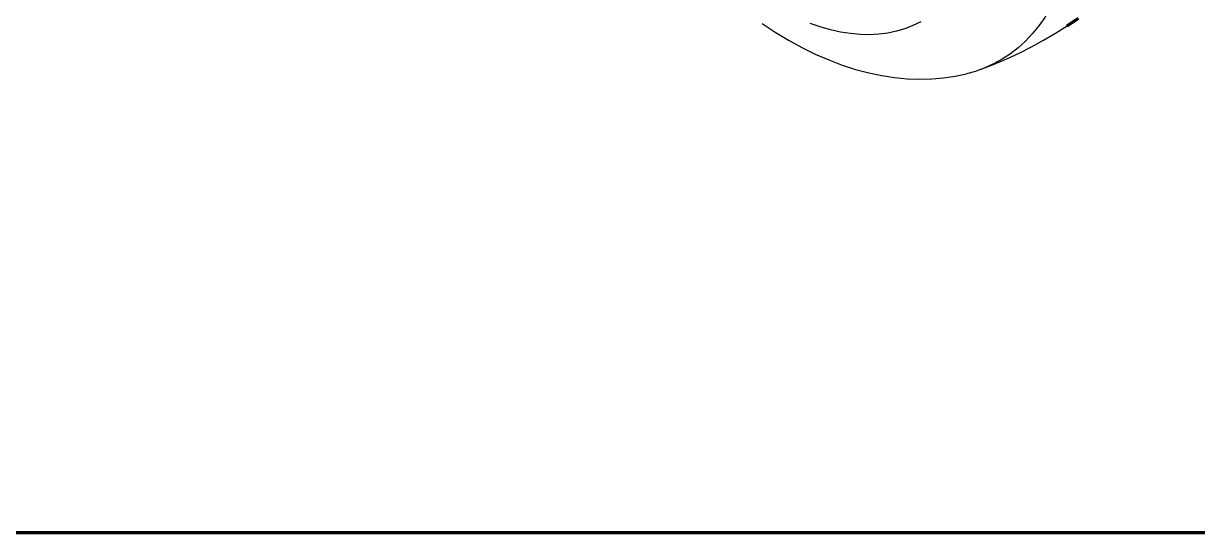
# Model space of a CAD drawing. Header units: millimetres. Extents: x 0 to 559, y 0 to 432.
# Drawn here: x 279.4 to 435.6, y 0 to 67.7 of the extents above; entities that cross this region are included whole.
import ezdxf

# ---------------------------------------------------------------- set-up
doc = ezdxf.new("R2010")
doc.units = ezdxf.units.MM
doc.layers.add('CAXA0', color=7, linetype='Continuous', lineweight=70)
doc.layers.add('CAXA3', color=7, linetype='Continuous', lineweight=25)

msp = doc.modelspace()

# ---------------------------------------------------------------- linework, layer by layer
at = {"layer": 'CAXA0', "color": 7, "linetype": 'Continuous', "lineweight": 70}
for p, q in [((418.218891, 67.356472), (419.738398, 68.386958)), ((0, 0), (558.8, 0))]:
    msp.add_line(p, q, dxfattribs=at)
at = {"layer": 'CAXA3', "color": 7, "linetype": 'Continuous', "lineweight": 25}
for points in [[(419.536685, 85.379484), (419.500465, 83.563524), (419.391878, 81.793149), (419.211151, 80.072031), (418.958658, 78.403737), (418.634922, 76.791723), (418.240613, 75.239332), (417.776551, 73.749781), (417.243695, 72.326156), (416.643151, 70.97141), (415.976163, 69.68835), (415.244114, 68.479634), (414.448522, 67.347769), (413.591034, 66.2951), (412.673429, 65.32381), (411.697607, 64.435911), (410.665593, 63.633243), (409.579524, 62.917471), (408.441652, 62.290077), (407.254335, 61.752363)], [(377.658623, 67.686271), (379.397041, 66.528705), (381.15784, 65.458249), (382.936868, 64.479027), (384.722225, 63.598374), (386.513954, 62.816603), (388.307662, 62.136152), (390.084776, 61.563174), (391.83832, 61.097378), (393.570737, 60.735693), (395.277317, 60.47697), (396.955008, 60.319349), (398.601888, 60.26072), (400.214313, 60.2989), (401.789006, 60.43135), (403.323471, 60.655337), (404.814928, 60.967908)], [(398.743387, 67.89809), (397.715713, 67.390346), (396.6446, 66.970577), (395.529725, 66.63944), (394.371412, 66.396279), (393.178263, 66.242901), (391.950019, 66.179973), (390.686941, 66.206827), (389.398408, 66.323264), (388.084233, 66.529951), (386.744605, 66.826221), (385.389473, 67.209873), (384.018722, 67.681558)], [(406.800332, 61.575376), (408.502322, 62.241737), (410.184288, 62.962708), (411.843978, 63.737491), (413.4788, 64.564975), (415.087002, 65.444326), (416.667613, 66.375116), (418.218891, 67.356472)], [(406.800332, 61.575376), (406.020035, 61.305442), (404.814928, 60.967908)]]:
    msp.add_lwpolyline(points, dxfattribs=at)

doc.saveas('drawing.dxf')
